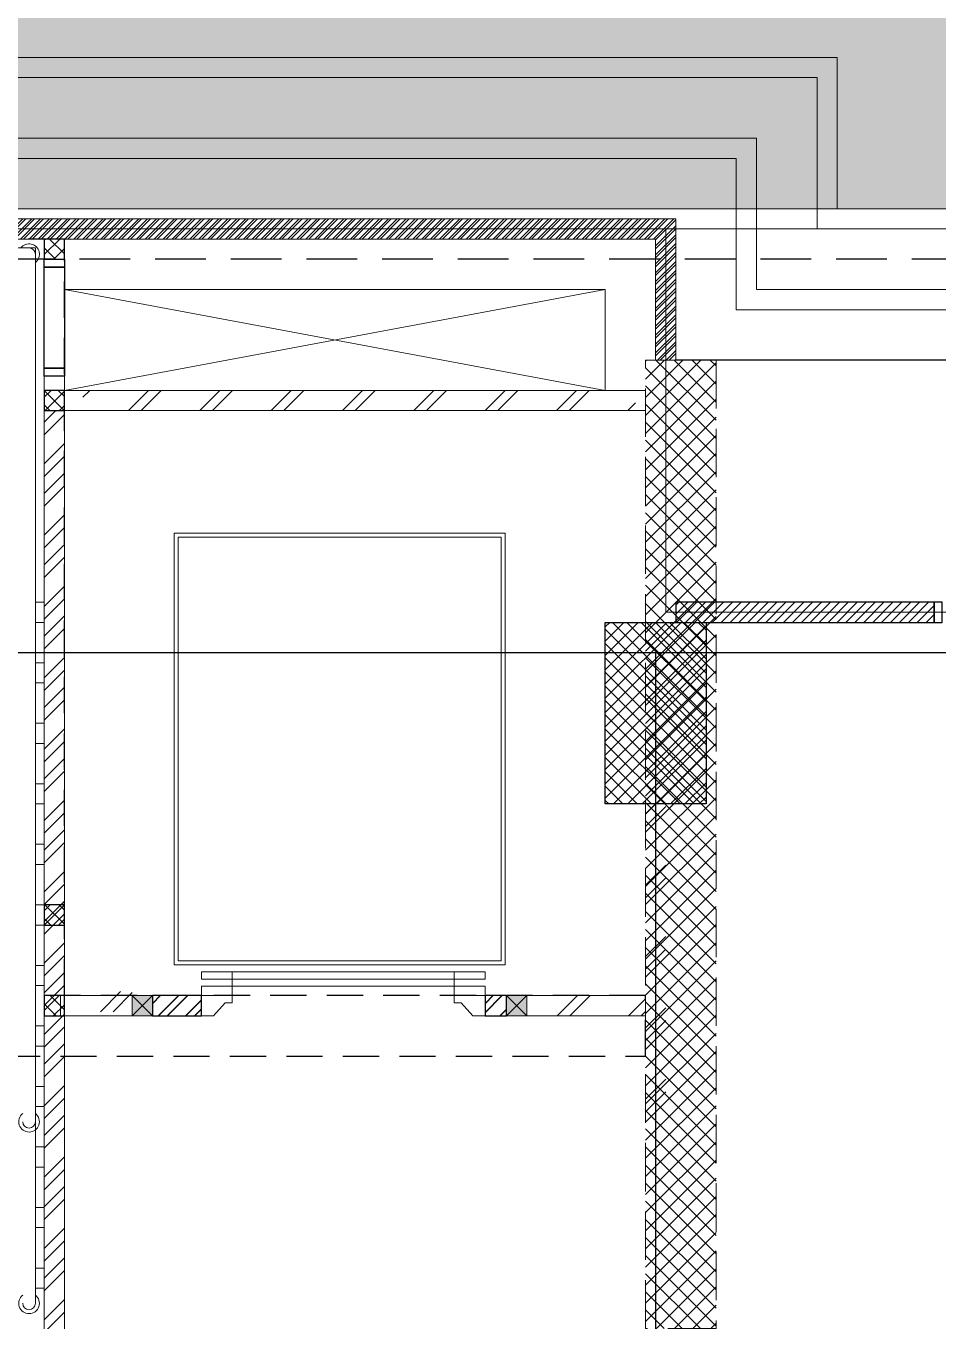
# Model space of a CAD drawing. Header units: inches. Extents: x 0 to 558, y -1 to 295.
# Drawn here: x 198.77 to 203.29, y 186.36 to 192.78 of the extents above; entities that cross this region are included whole.
import ezdxf

# ---------------------------------------------------------------- set-up
doc = ezdxf.new("R2010")
doc.units = ezdxf.units.IN
doc.header["$MEASUREMENT"] = 0
doc.linetypes.add('$0$HIDDEN', pattern=[0.375, 0.25, -0.125])
doc.linetypes.add('ACAD_ISO02W100', pattern=[15, 12, -3])
doc.layers.get('defpoints').update_dxf_attribs({"color": 1})
for name, color, linetype, lineweight in [('ars', 11, 'Continuous', 0), ('ars @ 1', 11, 'Continuous', 0), ('ARSIR', 31, 'Continuous', 5), ('ARSIR @ 1', 31, 'Continuous', 5), ('ARSIR BETON', 8, 'Continuous', 5), ('ARSIR KOLOM @ 1', 8, 'Continuous', 13), ('DINDING2', 146, 'Continuous', 5), ('KOL', 1, 'Continuous', 30), ('KOLOM', 4, 'Continuous', 9), ('lan', 7, 'Continuous', 15), ('LIFT', 15, 'Continuous', 15), ('RUMPUT', 93, 'Continuous', 0), ('SANITAIR', 15, 'Continuous', 9), ('tem', 5, 'Continuous', 20)]:
    doc.layers.add(name, color=color, linetype=linetype, lineweight=lineweight)
doc.layers.add('as', color=1, linetype='Continuous', plot=False)
doc.layers.add('dinding', color=3, linetype='Continuous')
doc.layers.add('Kusen', color=30, linetype='Continuous')
doc.layers.add('POLYLINE TPAK', color=4, linetype='Continuous', lineweight=20, plot=False)
pattern_1 = [(86.6697, (37.0798, 226.14725), (-0.5066041, 0.569206), [0.142875, -0.934755]), (41.6697, (37.0798, 226.14725), (-0.5066045, 0.5692064), [0.142875, -0.619125]), (131.6697, (37.0798, 226.14725), (-0.5692064, -0.5066045), [0.142875, -0.619125])]

# ---------------------------------------------------------------- blocks, each defined once
blk = doc.blocks.new('k3')
at = {"layer": 'ars'}
h = blk.add_hatch(dxfattribs=at)
h.set_pattern_fill('_USER', color=256, scale=0.05, angle=45, double=1, pattern_type=0)
h.set_pattern_definition([(45, (0, -5.05), (-0.03535534, 0.03535534), []), (135, (0, -5.05), (-0.03535534, -0.03535534), [])])
h.paths.add_polyline_path([(-0.25, -0.45), (0.25, -0.45), (0.25, 0.45), (-0.25, 0.45)])
at = {"layer": 'KOL'}
blk.add_lwpolyline([(-0.25, -0.45), (0.25, -0.45), (0.25, 0.45), (-0.25, 0.45)], close=True, dxfattribs=at)
blk = doc.blocks.new('P.SHAFT')
for points in [[(-0.05, 0.54), (-0.05, 0.58), (0.05, 0.58), (0.05, 0.54)], [(-0.05, 0.04), (-0.05, 0.54), (0.05, 0.54), (0.05, 0.04)], [(-0.05, 0), (-0.05, 0.04), (0.05, 0.04), (0.05, 0)]]:
    blk.add_lwpolyline(points, close=True)
blk = doc.blocks.new('K 10.10')
at = {"layer": 'ars'}
h = blk.add_hatch(dxfattribs=at)
h.set_pattern_fill('_USER', color=256, scale=0.05, angle=45, double=1, pattern_type=0)
h.set_pattern_definition([(45, (0, 0), (-0.035355339, 0.035355339), []), (135, (0, 0), (-0.035355339, -0.035355339), [])])
h.paths.add_polyline_path([(1560.5383, 1380.4069), (1560.6383, 1380.4069), (1560.6383, 1380.5069), (1560.5383, 1380.5069)])
at = {"layer": 'KOL'}
blk.add_lwpolyline([(1560.5383, 1380.4069), (1560.6383, 1380.4069), (1560.6383, 1380.5069), (1560.5383, 1380.5069)], close=True, dxfattribs=at)
blk = doc.blocks.new('KLOPRAK-10')
at = {"layer": 'ARSIR KOLOM @ 1'}
blk.add_hatch(color=256, dxfattribs=at).paths.add_polyline_path([(390.0148, -20.5752), (390.1148, -20.5752), (390.1148, -20.4752), (390.0148, -20.4752)])
at = {"layer": 'as'}
blk.add_line((390.1148, -20.4752), (390.0148, -20.5752), dxfattribs=at)
blk.add_lwpolyline([(390.0148, -20.4752), (390.1148, -20.5752)], dxfattribs=at)
at = {"layer": 'KOLOM'}
blk.add_lwpolyline([(390.0148, -20.5752), (390.1148, -20.5752), (390.1148, -20.4752), (390.0148, -20.4752)], close=True, dxfattribs=at)
blk = doc.blocks.new('T.DAR')
at = {"layer": 'ars'}
h = blk.add_hatch(dxfattribs=at)
h.set_pattern_fill('ANSI31', color=256, scale=0.25, style=0)
h.set_pattern_definition([(225, (6.599998, -51.300008), (0.022097087, -0.022097087), [])])
h.paths.add_polyline_path([(6.5, 7), (6.6, 7), (6.6, 7.7), (1.38, 7.7), (1.38, 7.6), (6.5, 7.6)])
h = blk.add_hatch(dxfattribs=at)
h.set_pattern_fill('ANSI37', color=256, scale=0.02, style=0)
h.set_pattern_definition([(45, (6.5, -8e-06), (-0.0449013, 0.0449013), []), (135, (6.5, -8e-06), (-0.0449013, -0.0449013), [])])
h.paths.add_polyline_path([(6.45, 2.2), (6.8, 2.2), (6.8, 7), (6.45, 7)])
h = blk.add_hatch(dxfattribs=at)
h.set_pattern_fill('TEMBOK', color=256, scale=0.25)
h.set_pattern_definition([(45, (6.5, -51.72), (-0.1767767, 0.1767767), []), (45, (6.5625, -51.72), (-0.1767767, 0.1767767), [])])
h.paths.add_polyline_path([(6.55, 3.17), (6.45, 3.17), (6.45, 4.95), (6.55, 4.95)])
h = blk.add_hatch(dxfattribs=at)
h.set_pattern_fill('TEMBOK', color=256, scale=0.25)
h.set_pattern_definition([(45, (0.71143, -49.94), (-0.1767767, 0.1767767), []), (45, (0.77393, -49.94), (-0.1767767, 0.1767767), [])])
h.paths.add_polyline_path([(5.8614, 3.75), (6.45, 3.75), (6.45, 3.85), (5.8614, 3.85)])
at = {"layer": 'ars @ 1'}
h = blk.add_hatch(dxfattribs=at)
h.set_pattern_fill('TEMBOK', color=256, scale=0.25)
h.set_pattern_definition([(45, (33.3, 5.805), (-0.1767767, 0.1767767), []), (45, (33.3625, 5.805), (-0.1767767, 0.1767767), [])])
h.paths.add_polyline_path([(6.4, 6.85), (6.4, 6.75), (3.6622, 6.75), (3.6622, 6.85)])
h = blk.add_hatch(dxfattribs=at)
h.set_pattern_fill('TEMBOK', color=256, scale=0.25)
h.set_pattern_definition([(45, (1583.11878, -452.5532), (-0.176776695, 0.176776695), []), (45, (1583.18128, -452.5532), (-0.176776695, 0.176776695), [])])
h.paths.add_polyline_path([(3.57, 1.2), (3.47, 1.2), (3.47, 6.75), (3.57, 6.75)])
at = {"layer": 'ARSIR @ 1'}
h = blk.add_hatch(dxfattribs=at)
h.set_pattern_fill('ANSI32', color=256, scale=0.01, style=0, double=1)
h.set_pattern_definition([(45, (0.79921, 3.74999), (0.067352, -0.067352), []), (45, (0.79921, 3.79489), (0.067352, -0.067352), [])])
h.paths.add_polyline_path([(4.0064, 3.85), (4.0064, 3.75), (4.249, 3.75), (4.249, 3.85)])
h = blk.add_hatch(dxfattribs=at)
h.set_pattern_fill('ANSI32', color=256, scale=0.01, style=0, double=1)
h.set_pattern_definition([(45, (2.49209, 3.74999), (0.067352, -0.067352), []), (45, (2.49209, 3.79489), (0.067352, -0.067352), [])])
h.paths.add_polyline_path([(5.6547, 3.85), (5.6547, 3.75), (5.7614, 3.75), (5.7614, 3.85)])
at = {"layer": 'defpoints', "color": 3, "linetype": 'ACAD_ISO02W100', "ltscale": 0.015}
blk.add_lwpolyline([(6.45, 3.55), (6.45, 3.85), (3.57, 3.85), (3.57, 7.6), (3.57, 7.6), (3.27, 7.6), (3.27, 3.55), (6.45, 3.55)], dxfattribs=at)
at = {"layer": 'dinding'}
for points in [[(4.0064, 3.85), (4.0064, 3.75), (4.249, 3.75), (4.249, 3.85)], [(5.6547, 3.85), (5.6547, 3.75), (5.7614, 3.75), (5.7614, 3.85)]]:
    blk.add_lwpolyline(points, close=True, dxfattribs=at)
at = {"layer": 'KOLOM', "linetype": 'ACAD_ISO02W100', "ltscale": 0.02}
blk.add_lwpolyline([(6.8, 2.2), (6.45, 2.2), (6.45, 7), (6.8, 7)], close=True, dxfattribs=at)
at = {"layer": 'lan', "linetype": 'Continuous'}
for p, q in [((3.57, 7.35), (6.25, 7.35)), ((6.25, 7.35), (6.25, 6.85))]:
    blk.add_line(p, q, dxfattribs=at)
for points in [[(6.25, 7.35), (3.57, 6.85)], [(6.25, 6.85), (3.57, 7.35)]]:
    blk.add_lwpolyline(points, dxfattribs=at)
at = {"layer": 'LIFT'}
for points in [[(4.1139, 4.0029), (5.7539, 4.0029), (5.7539, 6.1429), (4.1139, 6.1429)], [(4.1339, 4.0229), (5.7339, 4.0229), (5.7339, 6.1229), (4.1339, 6.1229)], [(4.249, 3.9323), (5.6547, 3.9323), (5.6547, 3.9676), (4.249, 3.9676)], [(4.249, 3.9323), (4.4018, 3.9323), (4.4018, 3.9676), (4.249, 3.9676)], [(4.4018, 3.897), (5.5018, 3.897), (5.5018, 3.9323), (4.4018, 3.9323)], [(5.5018, 3.9323), (5.6547, 3.9323), (5.6547, 3.9676), (5.5018, 3.9676)], [(4.4018, 3.85), (4.249, 3.85), (4.249, 3.897), (4.4018, 3.897)], [(5.5018, 3.85), (5.6547, 3.85), (5.6547, 3.897), (5.5018, 3.897)]]:
    blk.add_lwpolyline(points, close=True, dxfattribs=at)
for points in [[(4.249, 3.85), (4.249, 3.75), (4.3092, 3.75), (4.3666, 3.8147), (4.4018, 3.8147), (4.4018, 3.85), (4.249, 3.85)], [(5.6547, 3.85), (5.6547, 3.75), (5.5945, 3.75), (5.5371, 3.8147), (5.5018, 3.8147), (5.5018, 3.85), (5.6547, 3.85)]]:
    blk.add_lwpolyline(points, dxfattribs=at)
at = {"layer": 'tem'}
for points in [[(1.38, 7.7), (1.38, 7.6), (6.5, 7.6), (6.5, 7), (6.6, 7), (6.6, 7.7)], [(3.57, 6.92), (3.47, 6.92), (3.47, 6.85), (3.57, 6.85)], [(6.45, 6.85), (6.45, 6.75), (3.57, 6.75), (3.57, 6.85)], [(3.57, 1.2), (3.47, 1.2), (3.47, 6.75), (3.57, 6.75)], [(3.57, 3.75), (3.57, 3.85), (3.9064, 3.85), (3.9064, 3.75)], [(5.8614, 3.75), (5.8614, 3.85), (6.45, 3.85), (6.45, 3.75)]]:
    blk.add_lwpolyline(points, close=True, dxfattribs=at)
at = {"color": 2}
for p in [(-386.1084, 24.3252), (-384.2534, 24.3252)]:
    blk.add_blockref('KLOPRAK-10', p, dxfattribs=at)
at = {"layer": 'KOLOM', "extrusion": (0, 0, -1), "xscale": -1, "zscale": -1, "rotation": 180}
for p in [(-1564.1083, 1388.0069), (-1564.1083, 1387.2569), (-1564.1083, 1384.2569)]:
    blk.add_blockref('K 10.10', p, dxfattribs=at)
at = {"layer": 'Kusen', "color": 2, "rotation": 179.9999772094499}
blk.add_blockref('P.SHAFT', (3.52, 7.5), dxfattribs=at)
blk = doc.blocks.new('A-DAS')
at = {"layer": 'ars'}
h = blk.add_hatch(dxfattribs=at)
h.set_pattern_fill('ANSI31', color=256, scale=0.25, style=0)
h.set_pattern_definition([(225, (-25.300002, 1.8), (0.022097087, -0.022097087), [])])
h.paths.add_polyline_path([(-25.4, 60.1), (-25.3, 60.1), (-25.3, 60.8), (-30.52, 60.8), (-30.52, 60.7), (-25.4, 60.7)])
h = blk.add_hatch(dxfattribs=at)
h.set_pattern_fill('ANSI31', color=256, scale=0.25, angle=180, style=0)
h.set_pattern_definition([(225, (-513.018732, 385.874583), (0.0220970869, -0.0220970869), [])])
h.paths.add_polyline_path([(-24.02, 58.8), (-24.02, 58.9), (-25.3, 58.9), (-25.3, 58.8)])
at = {"layer": 'ars @ 1'}
h = blk.add_hatch(dxfattribs=at)
h.set_pattern_fill('TEMBOK', color=256, scale=0.25)
h.set_pattern_definition([(45, (1551.21878, -399.4532), (-0.176776695, 0.176776695), []), (45, (1551.28128, -399.4532), (-0.176776695, 0.176776695), [])])
h.paths.add_polyline_path([(-28.33, 54.3), (-28.43, 54.3), (-28.43, 59.85), (-28.33, 59.85)])
h = blk.add_hatch(dxfattribs=at)
h.set_pattern_fill('TEMBOK', color=256, scale=0.25)
h.set_pattern_definition([(45, (1551.31095, -398.1132), (-0.176776695, 0.176776695), []), (45, (1551.37345, -398.1132), (-0.176776695, 0.176776695), [])])
h.paths.add_polyline_path([(-28.2378, 56.87), (-28.2378, 56.97), (-27.9936, 56.97), (-27.9936, 56.87)])
at = {"layer": 'ARSIR @ 1'}
h = blk.add_hatch(dxfattribs=at)
h.set_pattern_fill('ANSI32', color=256, scale=0.01, style=0, double=1)
h.set_pattern_definition([(45, (-31.10079, 56.85), (0.067352, -0.067352), []), (45, (-31.10079, 56.8949), (0.067352, -0.067352), [])])
h.paths.add_polyline_path([(-27.8936, 56.95), (-27.8936, 56.85), (-27.651, 56.85), (-27.651, 56.95)])
h = blk.add_hatch(dxfattribs=at)
h.set_pattern_fill('ANSI32', color=256, scale=0.01, style=0, double=1)
h.set_pattern_definition([(45, (-29.40791, 56.85), (0.067352, -0.067352), []), (45, (-29.40791, 56.8949), (0.067352, -0.067352), [])])
h.paths.add_polyline_path([(-26.2453, 56.95), (-26.2453, 56.85), (-26.1386, 56.85), (-26.1386, 56.95)])
blk.add_lwpolyline([(24.1, 60.1), (-25.3, 60.1)])
at = {"layer": 'ars'}
for p, q in [((-28.4738, 60.6562), (-31.3062, 60.6562)), ((-28.4738, 60.6563), (-28.4738, 57.5175)), ((-28.4738, 60.4062), (-28.4738, 55.425)), ((-28.43, 58.9), (-28.4738, 58.9)), ((-28.43, 58.9), (-28.4738, 58.9)), ((-28.43, 58.6), (-28.4738, 58.6)), ((-28.43, 58.6), (-28.4738, 58.6)), ((-28.43, 58.3), (-28.4738, 58.3)), ((-28.43, 58.3), (-28.4738, 58.3)), ((-28.43, 58), (-28.4738, 58)), ((-28.43, 58), (-28.4738, 58)), ((-28.43, 57.7), (-28.4738, 57.7)), ((-28.4738, 57.6675), (-28.4738, 56.325)), ((-28.43, 57.4), (-28.4738, 57.4)), ((-28.43, 57.4), (-28.4738, 57.4)), ((-28.43, 57.1), (-28.4738, 57.1)), ((-28.43, 57.1), (-28.4738, 57.1)), ((-28.43, 56.8), (-28.4738, 56.8)), ((-28.43, 56.8), (-28.4738, 56.8)), ((-28.43, 56.5), (-28.4738, 56.5)), ((-28.43, 56.5), (-28.4738, 56.5)), ((-28.43, 56.2), (-28.4738, 56.2)), ((-28.43, 55.9), (-28.4738, 55.9)), ((-28.43, 55.6), (-28.4738, 55.6))]:
    blk.add_line(p, q, dxfattribs=at)
for centre, radius, start, end in [((-28.505, 60.625), 0.0512, 307.57187, 142.42813), ((-28.505, 60.625), 0.0512, 307.57187, 142.42813), ((-28.505, 60.625), 0.0312, 0, 90), ((-28.505, 60.625), 0.0312, 0, 90), ((-28.505, 56.325), 0.0512, 127.57187, 52.42813), ((-28.505, 56.325), 0.0312, 180, 0), ((-28.505, 55.425), 0.0512, 127.57187, 52.42813), ((-28.505, 55.425), 0.0312, 180, 0)]:
    blk.add_arc(centre, radius, start, end, dxfattribs=at)
at = {"layer": 'as', "linetype": '$0$HIDDEN'}
blk.add_line((-4.3797, 60.6), (-37.35, 60.6), dxfattribs=at)
at = {"layer": 'as'}
for p, q in [((-37.8, 58.65), (36.6, 58.65)), ((-25.4, 58.65), (-25.4, 45.55))]:
    blk.add_line(p, q, dxfattribs=at)
at = {"layer": 'dinding'}
for points in [[(-27.8936, 56.95), (-27.8936, 56.85), (-27.651, 56.85), (-27.651, 56.95)], [(-26.2453, 56.95), (-26.2453, 56.85), (-26.1386, 56.85), (-26.1386, 56.95)]]:
    blk.add_lwpolyline(points, close=True, dxfattribs=at)
at = {"layer": 'KOL'}
blk.add_lwpolyline([(-25.3, 58.8), (-24.02, 58.8), (-24.02, 58.9), (-25.3, 58.9)], close=True, dxfattribs=at)
at = {"layer": 'Kusen'}
blk.add_lwpolyline([(-23.98, 58.9), (-24.02, 58.9), (-24.02, 58.8), (-23.98, 58.8)], close=True, dxfattribs=at)
at = {"layer": 'lan', "linetype": 'Continuous'}
for p, q in [((-28.33, 60.45), (-25.65, 60.45)), ((-28.2378, 60.45), (-25.65, 60.45)), ((-25.65, 60.45), (-25.65, 59.95)), ((-25.65, 60.45), (-25.65, 59.95))]:
    blk.add_line(p, q, dxfattribs=at)
at = {"layer": 'lan'}
for p, q in [((-28.43, 58.8), (-28.4738, 58.8)), ((-28.43, 58.8), (-28.4738, 58.8)), ((-28.43, 58.5), (-28.4738, 58.5)), ((-28.43, 58.5), (-28.4738, 58.5)), ((-28.43, 58.2), (-28.4738, 58.2)), ((-28.43, 58.2), (-28.4738, 58.2)), ((-28.43, 57.9), (-28.4738, 57.9)), ((-28.43, 57.9), (-28.4738, 57.9)), ((-28.43, 57.6), (-28.4738, 57.6)), ((-28.43, 57.6), (-28.4738, 57.6)), ((-28.43, 57.3), (-28.4738, 57.3)), ((-28.43, 57.3), (-28.4738, 57.3)), ((-28.43, 57), (-28.4738, 57)), ((-28.43, 57), (-28.4738, 57)), ((-28.43, 56.7), (-28.4738, 56.7)), ((-28.43, 56.7), (-28.4738, 56.7)), ((-28.43, 56.4), (-28.4738, 56.4)), ((-28.43, 56.4), (-28.4738, 56.4)), ((-28.43, 56.1), (-28.4738, 56.1)), ((-28.43, 55.8), (-28.4738, 55.8)), ((-28.43, 55.5), (-28.4738, 55.5))]:
    blk.add_line(p, q, dxfattribs=at)
at = {"layer": 'lan', "linetype": 'Continuous'}
for points in [[(-25.65, 60.45), (-28.33, 59.95)], [(-25.65, 59.95), (-28.33, 60.45)]]:
    blk.add_lwpolyline(points, dxfattribs=at)
at = {"layer": 'LIFT'}
for points in [[(-27.7861, 57.1029), (-26.1461, 57.1029), (-26.1461, 59.2429), (-27.7861, 59.2429)], [(-27.7661, 57.1229), (-26.1661, 57.1229), (-26.1661, 59.2229), (-27.7661, 59.2229)], [(-27.651, 57.0323), (-26.2453, 57.0323), (-26.2453, 57.0676), (-27.651, 57.0676)], [(-27.651, 57.0323), (-27.4982, 57.0323), (-27.4982, 57.0676), (-27.651, 57.0676)], [(-27.4982, 56.997), (-26.3982, 56.997), (-26.3982, 57.0323), (-27.4982, 57.0323)], [(-26.3982, 57.0323), (-26.2453, 57.0323), (-26.2453, 57.0676), (-26.3982, 57.0676)], [(-27.4982, 56.95), (-27.651, 56.95), (-27.651, 56.997), (-27.4982, 56.997)], [(-26.3982, 56.95), (-26.2453, 56.95), (-26.2453, 56.997), (-26.3982, 56.997)]]:
    blk.add_lwpolyline(points, close=True, dxfattribs=at)
for points in [[(-27.651, 56.95), (-27.651, 56.85), (-27.5908, 56.85), (-27.5334, 56.9147), (-27.4982, 56.9147), (-27.4982, 56.95), (-27.651, 56.95)], [(-26.2453, 56.95), (-26.2453, 56.85), (-26.3055, 56.85), (-26.3629, 56.9147), (-26.3982, 56.9147), (-26.3982, 56.95), (-26.2453, 56.95)]]:
    blk.add_lwpolyline(points, dxfattribs=at)
at = {"layer": 'POLYLINE TPAK', "color": 3}
blk.add_lwpolyline([(24.15, 58.85), (-25.35, 58.85), (-25.35, 60.75), (-31.65, 60.75), (-31.65, 58.85), (-38.1, 58.85), (-38.1, 45.35), (-7.15, 45.35), (-7.15, 43.3), (-7.15, 15.95), (-38.1, 15.95), (-38.1, 2.45), (-31.65, 2.45), (-31.65, 0.55), (-25.35, 0.55), (-25.35, 2.45), (24.15, 2.45)], dxfattribs=at)
at = {"layer": 'SANITAIR'}
blk.add_lwpolyline([(-4.3797, 60.85), (-24.5, 60.85), (-24.5, 61.6), (-32.5, 61.6), (-32.5, 60.85), (-37.35, 60.85)], dxfattribs=at)
for points in [[(-4.3797, 60.75), (-24.6, 60.75), (-24.6, 61.5), (-32.4, 61.5), (-32.4, 60.75), (-37.35, 60.75, 0.414214), (-40, 58.1), (-40, 42.05), (-31.9221, 42.05)], [(-4.3797, 60.45), (-24.9, 60.45), (-24.9, 61.2), (-32.1, 61.2), (-32.1, 60.45), (-37.35, 60.45, 0.414214), (-39.7, 58.1), (-39.7, 42.35), (-31.9221, 42.35)], [(-4.3797, 60.35), (-25, 60.35), (-25, 61.1), (-32, 61.1), (-32, 60.35), (-37.35, 60.35, 0.414214), (-39.6, 58.1), (-39.6, 42.45), (-31.9221, 42.45)]]:
    blk.add_lwpolyline(points, format="xyb", dxfattribs=at)
at = {"layer": 'tem'}
for points in [[(-30.52, 60.8), (-30.52, 60.7), (-25.4, 60.7), (-25.4, 60.1), (-25.3, 60.1), (-25.3, 60.8)], [(-28.33, 60.02), (-28.43, 60.02), (-28.43, 59.95), (-28.33, 59.95)], [(-28.33, 54.3), (-28.43, 54.3), (-28.43, 59.85), (-28.33, 59.85)], [(-28.35, 56.85), (-28.35, 56.95), (-27.9936, 56.95), (-27.9936, 56.85)]]:
    blk.add_lwpolyline(points, close=True, dxfattribs=at)
at = {"color": 2}
blk.add_blockref('KLOPRAK-10', (-418.0084, 77.4252), dxfattribs=at)
at = {"layer": 'defpoints'}
blk.add_blockref('T.DAR', (-31.9, 53.1), dxfattribs=at)
at = {"layer": 'KOL', "xscale": -1}
blk.add_blockref('k3', (-25.4, 58.35), dxfattribs=at)
at = {"layer": 'KOLOM', "extrusion": (0, 0, -1), "xscale": -1, "zscale": -1, "rotation": 180}
for p in [(-1532.2083, 1441.1069), (-1532.2083, 1440.3569), (-1532.2083, 1437.8069)]:
    blk.add_blockref('K 10.10', p, dxfattribs=at)
at = {"layer": 'Kusen', "color": 2, "rotation": 179.9999772094499}
blk.add_blockref('P.SHAFT', (-28.38, 60.6), dxfattribs=at)

msp = doc.modelspace()

# ---------------------------------------------------------------- hatches: boundary and pattern name
at = {"layer": 'ARSIR'}
h = msp.add_hatch(dxfattribs=at)
h.set_pattern_fill('AR-HBONE', color=256, scale=0.003, style=0)
h.set_pattern_definition([(45, (37.0798, 226.14725), (4e-17, 0.4310523), [0.9144, -0.3048]), (135, (37.29532, 226.36278), (4e-17, 0.4310523), [0.9144, -0.3048])])
edge = h.paths.add_edge_path()
edge.add_arc((191.2828, 190.0679), 15.2, 90, 180)
edge.add_line((176.0828, 190.0679), (176.0828, 133.2715))
edge.add_arc((191.2828, 133.2715), 15.2, 180, 214.23029)
edge.add_line((178.7157, 124.7212), (179.7078, 125.3962))
edge.add_arc((191.2827, 133.2715), 14, 180, 214.23027, ccw=False)
edge.add_line((177.2828, 133.2715), (177.2828, 190.0679))
edge.add_arc((191.2828, 190.0679), 14, 90, 180, ccw=False)
edge.add_line((191.2828, 204.0679), (270.5466, 204.0679))
edge.add_arc((270.5466, 204.9086), 0.8408, 270, 359.99697)
edge.add_line((271.3873, 204.9086), (191.2828, 205.2679))
h = msp.add_hatch(dxfattribs=at)
h.set_pattern_fill('HEX', color=256, scale=0.05, style=0)
h.set_pattern_definition([(0, (37.0798, 97.08053), (0, -0.274963), [0.15875, -0.3175]), (240, (37.0798, 97.08053), (-0.23812494, 0.1374815), [0.15875, -0.3175]), (300, (37.23855, 97.08053), (-0.23812494, -0.1374815), [0.15875, -0.3175])])
edge = h.paths.add_edge_path()
edge.add_arc((231.9822, 197.4574), 0.5, 0, 86.09599)
edge.add_line((232.0163, 197.9562), (262.4822, 197.9562))
edge.add_line((262.4822, 197.9562), (262.4822, 192.9562))
edge.add_line((262.4822, 192.9562), (232.4822, 192.9562))
edge.add_line((232.4822, 192.9562), (232.4822, 197.4574))
edge = h.paths.add_edge_path()
edge.add_line((230.4974, 197.1215), (230.4974, 197.4574))
edge.add_arc((230.9974, 197.4574), 0.5, 93.90401, 180.00169, ccw=False)
edge.add_line((230.9633, 197.9562), (227.8373, 197.9562))
edge.add_line((227.8373, 197.9562), (227.8373, 194.2562))
edge.add_line((227.8373, 194.2562), (225.5373, 194.2562))
edge.add_line((225.5373, 194.2562), (225.5373, 197.9562))
edge.add_line((225.5373, 197.9562), (191.2828, 197.9562))
edge.add_line((191.2828, 197.9562), (191.2828, 192.9562))
edge.add_line((191.2828, 192.9562), (221.2522, 192.9612))
edge.add_line((221.2522, 192.9612), (221.2659, 197.4578))
edge.add_line((221.2659, 197.4578), (221.4128, 197.8103))
edge.add_line((221.4128, 197.8103), (221.7657, 197.9562))
edge.add_line((221.7657, 197.9562), (222.4078, 197.9562))
edge.add_line((222.4078, 197.9562), (222.7612, 197.8098))
edge.add_line((222.7612, 197.8098), (222.9076, 197.4562))
edge.add_line((222.9076, 197.4562), (222.877, 197.1215))
edge.add_line((222.877, 197.1215), (224.077, 197.1215))
edge.add_line((224.077, 197.1215), (224.1076, 192.3215))
edge.add_line((224.1076, 192.3215), (229.2975, 192.3215))
edge.add_line((229.2975, 192.3215), (230.4975, 192.3215))
edge.add_line((230.4975, 192.3215), (230.4974, 197.1215))
at = {"layer": 'ARSIR BETON'}
h = msp.add_hatch(dxfattribs=at)
h.set_pattern_fill('AR-HBONE', color=256, scale=0.004, style=0)
h.set_pattern_definition([(45, (37.0798, 226.14725), (6e-17, 0.5747364), [1.2192, -0.4064]), (135, (37.36716, 226.4346), (6e-17, 0.5747364), [1.2192, -0.4064])])
edge = h.paths.add_edge_path()
edge.add_arc((191.2828, 190.0679), 14, 90, 180)
edge.add_line((177.2828, 190.0679), (177.2828, 133.2715))
edge.add_arc((191.2827, 133.2715), 14, 179.99992, 263.11919)
edge.add_line((189.6055, 119.3724), (189.6055, 112.3227))
edge.add_line((189.6055, 112.3227), (189.7055, 112.3227))
edge.add_line((189.7055, 112.3227), (189.7055, 112.2227))
edge.add_line((189.7055, 112.2227), (201.7055, 112.2227))
edge.add_line((201.7055, 112.2227), (201.7055, 119.2715))
edge.add_line((201.7055, 119.2715), (380.22, 119.2715))
edge.add_arc((380.22, 133.2715), 14, 270, 360)
edge.add_line((394.22, 133.2715), (394.22, 186.8365))
edge.add_arc((380.07, 186.8365), 14.15, 0.00002, 89.99998)
edge.add_line((380.07, 200.9865), (288.3873, 200.9865))
edge.add_arc((288.3873, 203.9865), 3, 180, 270, ccw=False)
edge.add_line((285.3873, 203.9865), (285.3986, 204.9823))
edge.add_line((285.3986, 204.9823), (271.3873, 205.1475))
edge.add_line((271.3873, 205.1475), (271.3873, 204.9086))
edge.add_arc((270.5466, 204.9086), 0.8408, 270, 359.99999, ccw=False)
edge.add_line((270.5466, 204.0679), (191.2828, 204.0679))
edge = h.paths.add_edge_path()
edge.add_line((191.2672, 197.9562), (265.7566, 197.9585))
edge.add_arc((265.7568, 189.203), 8.7555, 41.343, 90.00169, ccw=False)
edge.add_line((272.3302, 194.9865), (332.5823, 194.9865))
edge.add_line((332.5823, 194.9865), (332.5823, 191.8715))
edge.add_line((332.5823, 191.8715), (340.1822, 191.8715))
edge.add_line((340.1822, 191.8715), (340.1822, 194.9865))
edge.add_line((340.1822, 194.9865), (380.07, 194.9865))
edge.add_arc((380.07, 186.8365), 8.15, 0, 90, ccw=False)
edge.add_line((388.22, 186.8365), (388.22, 163.1715))
edge.add_line((388.22, 163.1715), (388.22, 157.7117))
edge.add_line((388.22, 157.7117), (388.22, 133.2715))
edge.add_arc((380.22, 133.2715), 8, -90, 0, ccw=False)
edge.add_line((380.22, 125.2715), (191.2828, 125.2715))
edge.add_arc((191.185, 133.1732), 7.9023, 180.12317, 270.70845, ccw=False)
edge.add_line((183.2828, 133.1562), (183.2675, 189.9541))
edge.add_arc((191.2675, 189.9563), 8, 90.00169, 180.01541, ccw=False)
at = {"layer": 'RUMPUT'}
h = msp.add_hatch(dxfattribs=at)
h.set_pattern_fill('GRASS', color=256, scale=0.03, angle=356.66969, style=0)
h.set_pattern_definition(pattern_1)
edge = h.paths.add_edge_path()
edge.add_line((173.8596, 124.7087), (178.5195, 124.7087))
edge.add_line((178.5195, 124.7087), (178.577, 124.7478))
edge.add_arc((191.2745, 133.269), 15.2918, 179.99042, 213.86512, ccw=False)
edge.add_line((175.9828, 133.2715), (175.9828, 190.0679))
edge.add_arc((191.2827, 190.0679), 15.2999, 89.99903, 180.00016, ccw=False)
edge.add_line((191.283, 205.3679), (269.9053, 205.0253))
edge.add_line((269.9053, 205.0253), (167.2319, 206.0181))
edge.add_line((167.2319, 206.0181), (167.521, 198.8985))
edge.add_line((167.521, 198.8985), (170.7477, 161.1323))
edge.add_line((170.7477, 161.1323), (173.8596, 124.7087))
h = msp.add_hatch(dxfattribs=at)
h.set_pattern_fill('GRASS', color=256, scale=0.03, angle=356.66969, style=0)
h.set_pattern_definition(pattern_1)
edge = h.paths.add_edge_path()
edge.add_line((222.8076, 191.8715), (222.8076, 197.4562))
edge.add_arc((222.4076, 197.4562), 0.4, 360, 450)
edge.add_line((222.4076, 197.8562), (221.7659, 197.8562))
edge.add_arc((221.7659, 197.4562), 0.4, 90, 179.82489)
edge.add_line((221.3659, 197.4575), (221.3519, 192.8562))
edge.add_line((221.3519, 192.8562), (191.1675, 192.8562))
edge.add_line((191.1675, 192.8562), (191.1675, 196.6555))
edge.add_arc((191.2675, 189.9563), 6.7, 90.85519, 180)
edge.add_line((184.5675, 189.9563), (184.5675, 164.7715))
edge.add_line((184.5675, 164.7715), (189.4121, 164.7715))
edge.add_arc((189.4168, 165.1663), 0.3948, 269.30809, 360.67801)
edge.add_line((189.8116, 165.171), (189.8116, 170.2314))
edge.add_line((189.8116, 170.2314), (194.9669, 170.2314))
edge.add_arc((194.9652, 170.6314), 0.4, 270.2535, 360)
edge.add_line((195.3652, 170.6314), (195.3652, 172.5215))
edge.add_line((195.3652, 172.5215), (187.1873, 172.5215))
edge.add_line((187.1873, 172.5215), (187.1873, 189.0042))
edge.add_arc((189.9391, 189.1175), 2.7541, 90.36187, 182.35743, ccw=False)
edge.add_line((189.9217, 191.8715), (222.8076, 191.8715))

# ---------------------------------------------------------------- linework, layer by layer
at = {"layer": 'DINDING2'}
msp.add_lwpolyline([(222.9076, 191.7715), (222.9076, 197.4562, 0.414214), (222.4076, 197.9562), (221.7659, 197.9562, 0.413319), (221.2659, 197.4578), (221.2522, 192.9562), (191.2675, 192.9562), (191.2675, 196.7562), (191.2675, 196.7562, 0.414214), (184.4675, 189.9563), (184.4675, 164.6715), (189.4115, 164.6715, 0.420483), (189.9116, 165.1715), (189.9116, 170.1314), (194.9671, 170.1314, 0.413055), (195.4652, 170.6314), (195.4652, 172.6215), (187.2873, 172.6215), (187.2873, 189.0062, -0.424644), (189.922, 191.7715), (222.9076, 191.7715)], format="xyb", dxfattribs=at)
msp.add_lwpolyline([(222.8076, 191.8715), (222.8076, 197.4562, 0.414214), (222.4076, 197.8562), (221.7659, 197.8562, 0.413319), (221.3659, 197.4575), (221.3519, 192.8562), (191.1675, 192.8562), (191.1675, 196.6555, 0.409849), (184.5675, 189.9563), (184.5675, 164.7715), (189.4121, 164.7715, 0.421234), (189.8116, 165.171), (189.8116, 170.2314), (194.9669, 170.2314, 0.412918), (195.3652, 170.6314), (195.3652, 172.5215), (187.1873, 172.5215), (187.1873, 189.0042, -0.424452), (189.9217, 191.8715)], format="xyb", close=True, dxfattribs=at)

# ---------------------------------------------------------------- block references
msp.add_blockref('A-DAS', (227.2873, 131.0215))

doc.saveas('drawing.dxf')
